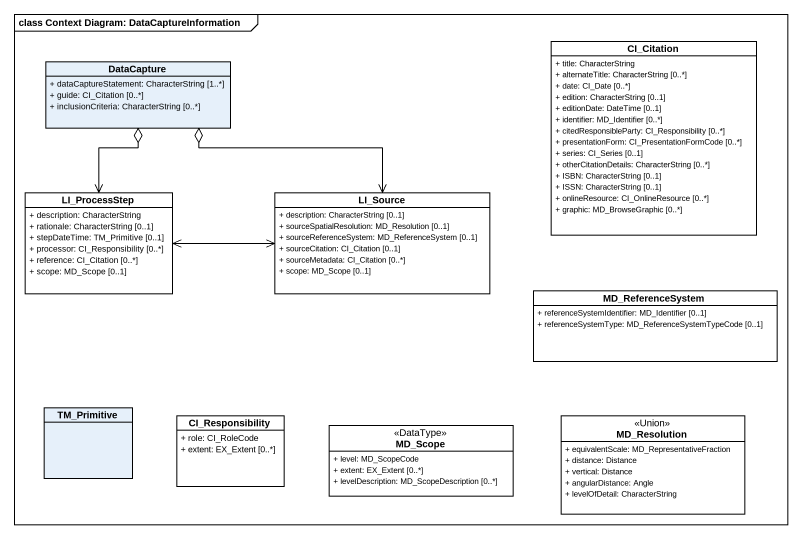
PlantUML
@startuml
mainframe class Context Diagram: DataCaptureInformation
hide circle
hide empty members
skinparam classAttributeIconSize 0
class CI_Citation #FFFFFF {
  + title: CharacterString
  + alternateTitle: CharacterString [0..*]
  + date: CI_Date [0..*]
  + edition: CharacterString [0..1]
  + editionDate: DateTime [0..1]
  + identifier: MD_Identifier [0..*]
  + citedResponsibleParty: CI_Responsibility [0..*]
  + presentationForm: CI_PresentationFormCode [0..*]
  + series: CI_Series [0..1]
  + otherCitationDetails: CharacterString [0..*]
  + ISBN: CharacterString [0..1]
  + ISSN: CharacterString [0..1]
  + onlineResource: CI_OnlineResource [0..*]
  + graphic: MD_BrowseGraphic [0..*]
}
class DataCapture {
  + dataCaptureStatement: CharacterString [1..*]
  + guide: CI_Citation [0..*]
  + inclusionCriteria: CharacterString [0..*]
}
class LI_ProcessStep #FFFFFF {
  + description: CharacterString
  + rationale: CharacterString [0..1]
  + stepDateTime: TM_Primitive [0..1]
  + processor: CI_Responsibility [0..*]
  + reference: CI_Citation [0..*]
  + scope: MD_Scope [0..1]
}
class LI_Source #FFFFFF {
  + description: CharacterString [0..1]
  + sourceSpatialResolution: MD_Resolution [0..1]
  + sourceReferenceSystem: MD_ReferenceSystem [0..1]
  + sourceCitation: CI_Citation [0..1]
  + sourceMetadata: CI_Citation [0..*]
  + scope: MD_Scope [0..1]
}
class MD_ReferenceSystem #FFFFFF {
  + referenceSystemIdentifier: MD_Identifier [0..1]
  + referenceSystemType: MD_ReferenceSystemTypeCode [0..1]
}
class TM_Primitive
class CI_Responsibility #FFFFFF {
  + role: CI_RoleCode
  + extent: EX_Extent [0..*]
}
class MD_Scope <<DataType>> #FFFFFF {
  + level: MD_ScopeCode
  + extent: EX_Extent [0..*]
  + levelDescription: MD_ScopeDescription [0..*]
}
class MD_Resolution <<Union>> #FFFFFF {
  + equivalentScale: MD_RepresentativeFraction
  + distance: Distance
  + vertical: Distance
  + angularDistance: Angle
  + levelOfDetail: CharacterString
}
DataCapture o--> LI_ProcessStep
DataCapture o--> LI_Source
LI_Source <-left-> LI_ProcessStep
@enduml
